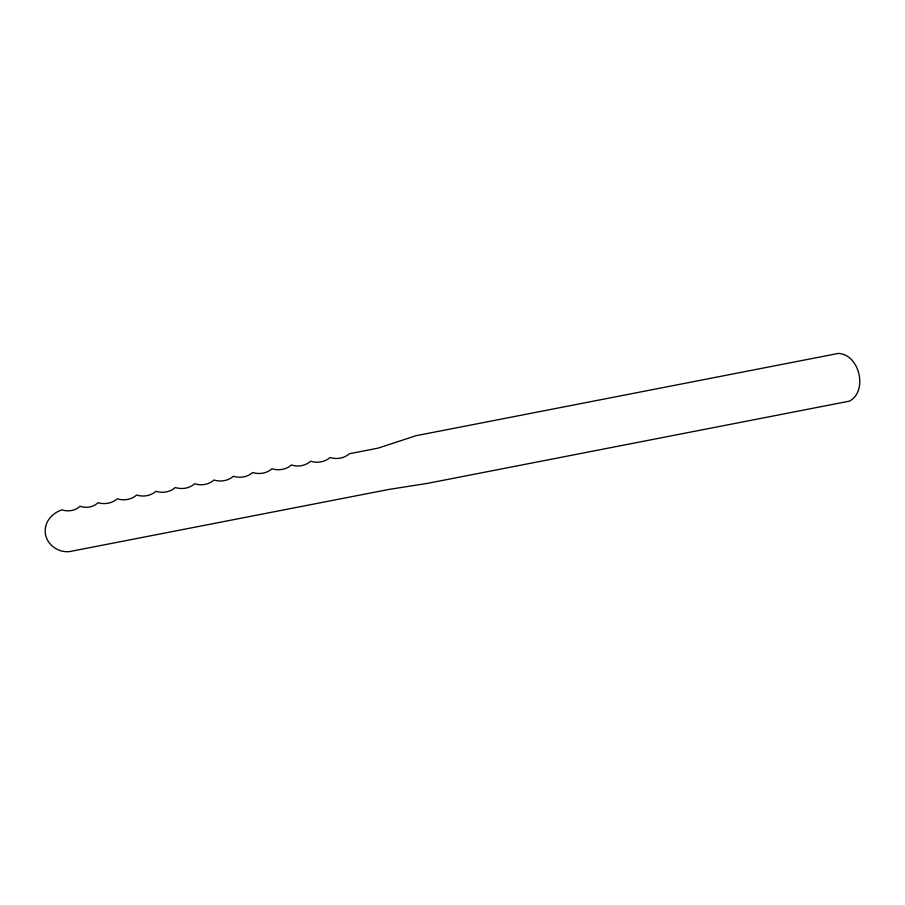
<?xml version="1.0" encoding="UTF-8"?>
<svg xmlns="http://www.w3.org/2000/svg" width="905" height="905" viewBox="0 0 905 905"><rect width="100%" height="100%" fill="white"/><g stroke="black" fill="none" stroke-linecap="round" stroke-linejoin="round"><path stroke-width="1.36" d="M45.567 527.083C42.693 541.1 55.963 553.238 69.628 551.575L389.071 489.401L427.183 483.417L849.478 401.13C868.2 391.164 859.58 354.296 838.313 353.425L416.017 435.712L377.838 448.201L349.375 453.733C344.217 458.371 336.547 459.582 330.031 457.489C324.872 462.127 317.214 463.337 310.687 461.245C305.528 465.883 297.869 467.093 291.353 465C286.195 469.638 278.536 470.838 272.009 468.756C266.851 473.394 259.192 474.593 252.676 472.512C247.518 477.15 239.848 478.349 233.332 476.256C228.173 480.906 220.515 482.105 213.987 480.012C208.829 484.661 201.17 485.861 194.654 483.768C189.496 488.417 181.837 489.616 175.31 487.524C170.174 492.173 162.481 493.383 155.965 491.279C150.83 495.929 143.137 497.139 136.632 495.035C131.496 499.684 123.804 500.895 117.288 498.791C112.118 503.372 104.528 504.651 97.978 502.739C93.362 507.286 86.032 508.418 80.025 506.234C75.387 510.748 68.124 511.913 62.094 509.843C54.142 512.332 47.139 518.678 45.567 527.083"/></g></svg>
